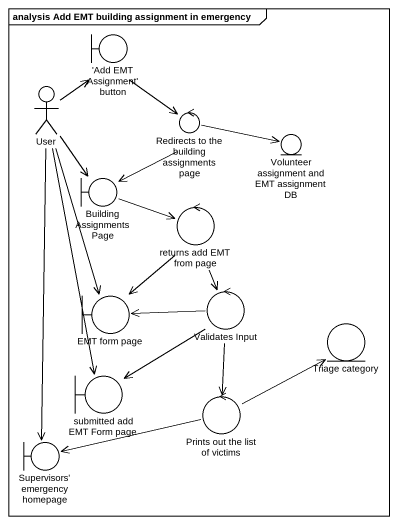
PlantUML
@startuml
mainframe analysis Add EMT building assignment in emergency
boundary "'Add EMT Assignment' button" as Add_EMT_Assignment_button
actor User
control "Redirects to the building assignments page" as Redirects_to_the_building
entity "Volunteer assignment and EMT assignment DB" as Volunteer_assignment_and
boundary "Building Assignments Page" as Building_Assignments_Page
control "returns add EMT from page" as returns_add_EMT_from_page
boundary "EMT form page" as EMT_form_page
control "Validates Input" as Validates_Input
entity "Triage category" as Triage_category
boundary "submitted add EMT Form page" as submitted_add_EMT_Form_page
control "Prints out the list of victims" as Prints_out_the_list_of
boundary "Supervisors' emergency homepage" as Supervisors_emergency
Add_EMT_Assignment_button --> Redirects_to_the_building
User -up-> Add_EMT_Assignment_button
User --> Building_Assignments_Page
User --> Building_Assignments_Page
User --> EMT_form_page
User --> submitted_add_EMT_Form_page
User --> Supervisors_emergency
Redirects_to_the_building -right-> Volunteer_assignment_and
Redirects_to_the_building --> Building_Assignments_Page
Building_Assignments_Page -right-> returns_add_EMT_from_page
returns_add_EMT_from_page --> EMT_form_page
returns_add_EMT_from_page --> Validates_Input
Validates_Input -left-> EMT_form_page
Validates_Input --> submitted_add_EMT_Form_page
Validates_Input --> Prints_out_the_list_of
Prints_out_the_list_of -up-> Triage_category
Prints_out_the_list_of -left-> Supervisors_emergency
@enduml
